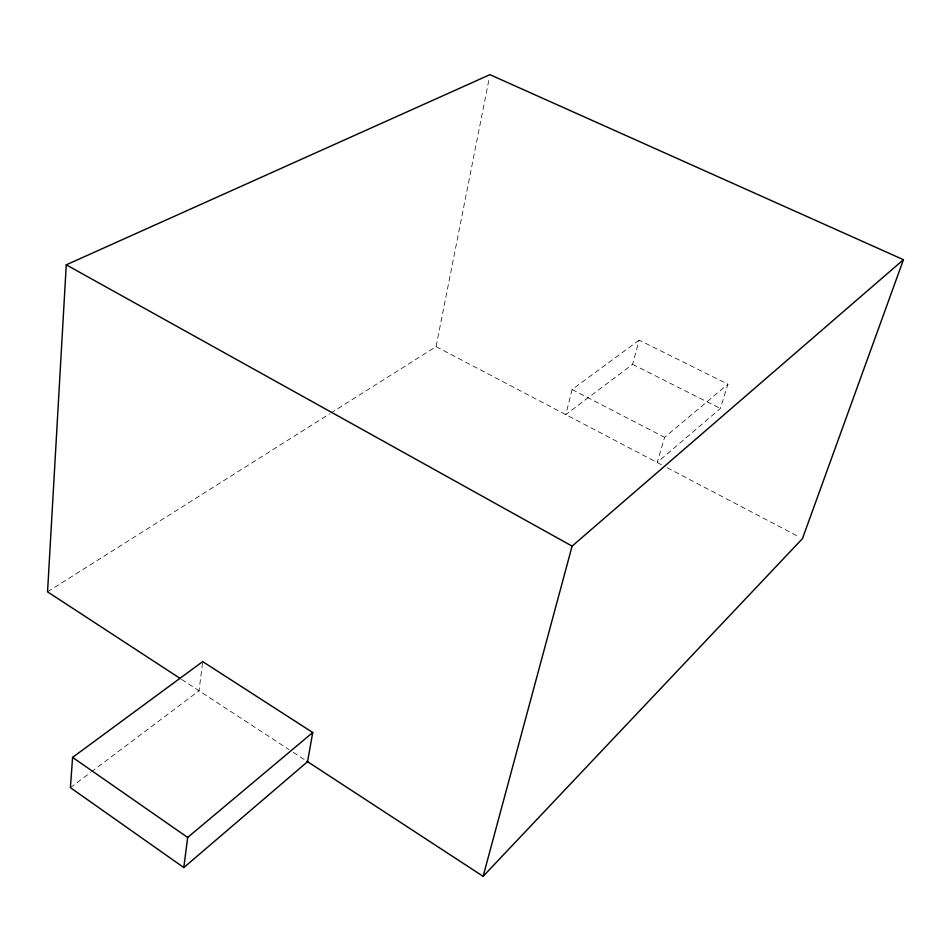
<?xml version="1.0" encoding="UTF-8"?>
<svg xmlns="http://www.w3.org/2000/svg" width="951" height="951" viewBox="0 0 951 951"><rect width="100%" height="100%" fill="white"/><g stroke="black" fill="none" stroke-linecap="round" stroke-linejoin="round"><path stroke-width="0.71" stroke-dasharray="4.75 3.57" d="M202.504 663.049L199.032 690.783L91.641 771.641M330.782 413.079L436.057 346.639L489.361 77.578M639.179 340.149L572.122 389.518L565.774 414.612L632.558 364.328L639.179 340.149L727.931 384.204L720.347 408.49L657.189 462.519L664.606 437.329L727.931 384.204M70.398 787.642L90.464 772.533M47.55 591.843L329.533 413.875M632.558 364.328L720.347 408.49M572.122 389.518L664.606 437.329M436.057 346.639L661.932 465.003M667.186 467.761L799.827 537.267M181.57 679.383L289.068 749.59M293.253 752.324L305.663 760.431"/><path stroke-width="1.43" d="M306.911 761.24L483.12 876.335L802.454 538.646L903.45 259.694L489.931 74.665L66.261 264.83L47.55 591.843L180.333 678.562M72.597 757.388L70.398 787.642L183.805 867.574L307.565 761.668L312.736 732.52L202.682 661.599L72.597 757.388L187.668 837.451L183.805 867.574M483.12 876.335L572.11 546.124L903.45 259.694M187.668 837.451L312.736 732.52M66.261 264.83L572.11 546.124"/></g></svg>
